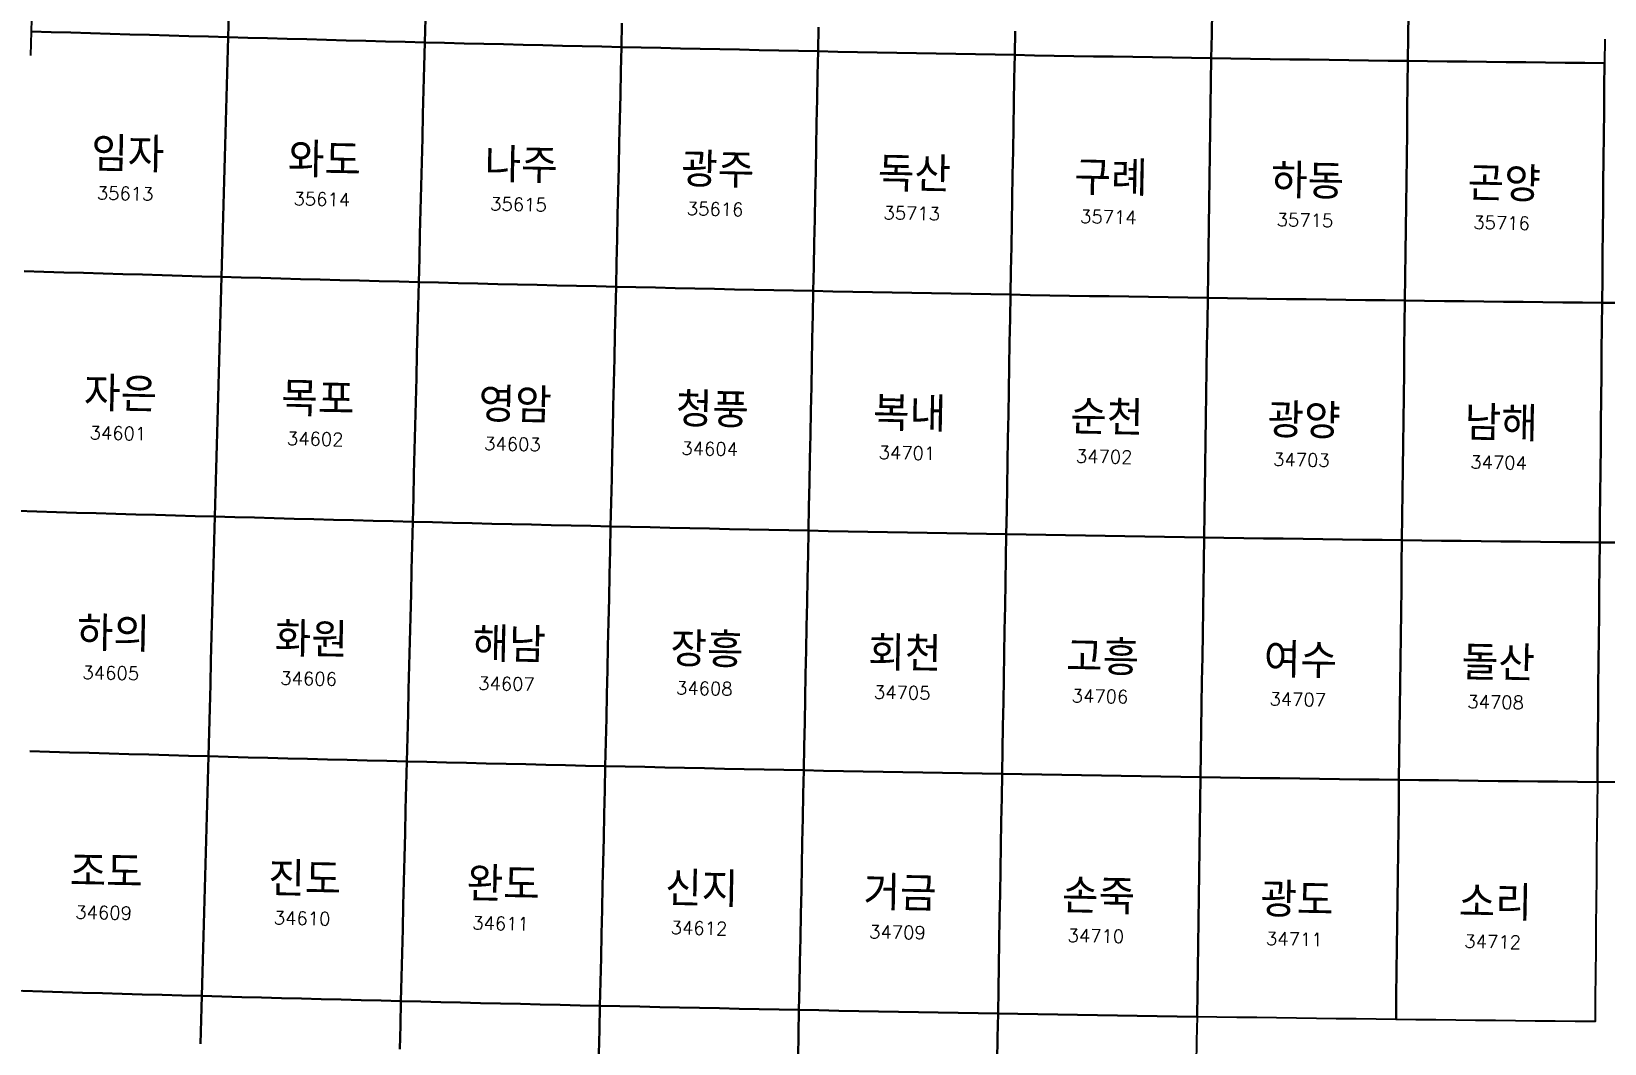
# Model space of a CAD drawing. Header units: millimetres. Extents: x -169652 to 267836, y 63819 to 683520.
# Drawn here: x -73071 to 108989, y 181815 to 298959 of the extents above; entities that cross this region are included whole.
import ezdxf
from ezdxf.enums import TextEntityAlignment as Align

# ---------------------------------------------------------------- set-up
doc = ezdxf.new("R2010")
doc.units = ezdxf.units.MM
for name, color, linetype in [('G50', 7, 'CONTINUOUS'), ('N50000', 7, 'CONTINUOUS'), ('T50000', 250, 'CONTINUOUS')]:
    doc.layers.add(name, color=color, linetype=linetype)
doc.styles.add('GHS', font='romans.shx', dxfattribs={"bigfont": 'GHS.SHX'})

msp = doc.modelspace()

# ---------------------------------------------------------------- linework, layer by layer
at = {"layer": 'G50', "linetype": 'Continuous'}
for points in [[(-50231.93, 301073.78), (-50308.88, 298299.07), (-52585.01, 298362.45), (-54861.16, 298426.41), (-57137.32, 298490.96), (-59413.5, 298556.06), (-61689.7, 298621.75), (-63965.91, 298688.01), (-66242.14, 298754.85), (-68518.39, 298822.27), (-70794.65, 298890.25), (-73070.93, 298958.82), (-72986.97, 301733.73)], [(-27478.49, 300471.33), (-27548.43, 297696.81), (-29824.4, 297754.45), (-32100.4, 297812.67), (-34376.4, 297871.45), (-36652.43, 297930.82), (-38928.46, 297990.76), (-41204.52, 298051.27), (-43480.58, 298112.35), (-45756.67, 298174.02), (-48032.77, 298236.25), (-50308.88, 298299.07), (-50231.93, 301073.78)], [(-4726.5, 299926.37), (-4789.43, 297152.02), (-7065.27, 297203.91), (-9341.12, 297256.38), (-11616.98, 297309.43), (-13892.86, 297363.04), (-16168.75, 297417.24), (-18444.66, 297472), (-20720.58, 297527.34), (-22996.51, 297583.26), (-25272.46, 297639.75), (-27548.43, 297696.81), (-27478.49, 300471.33)], [(63564.17, 301410.04), (63522.21, 298636.07), (63480.28, 295862.11), (61204.77, 295896.79), (58929.25, 295932.04), (56653.72, 295967.87), (54378.19, 296004.27), (52102.64, 296041.24), (49827.09, 296078.78), (47551.53, 296116.91), (45275.96, 296155.59), (43000.37, 296194.86), (40724.78, 296234.7), (40773.71, 299008.77)], [(86304.8, 301094.62), (86269.84, 298320.75), (86234.9, 295546.9), (83959.47, 295575.83), (81684.04, 295605.35), (79408.59, 295635.44), (77133.15, 295666.1), (74857.69, 295697.34), (72582.23, 295729.15), (70306.74, 295761.53), (68031.27, 295794.49), (65755.77, 295828.01), (63480.28, 295862.11), (63522.21, 298636.07), (63564.17, 301410.04)], [(109016.74, 298062.78), (108988.79, 295289.01), (106713.43, 295312.21), (104438.07, 295336), (102162.7, 295360.35), (99887.32, 295385.28), (97611.93, 295410.78), (95336.54, 295436.86), (93061.13, 295463.51), (90785.74, 295490.73), (88510.32, 295518.52), (86234.9, 295546.9), (86269.84, 298320.75), (86304.8, 301094.62)], [(-73154.84, 296183.91), (-73070.93, 298958.82), (-70794.65, 298890.25), (-68518.39, 298822.27), (-66242.14, 298754.85), (-63965.91, 298688.01), (-61689.7, 298621.75), (-59413.5, 298556.06), (-57137.32, 298490.96), (-54861.16, 298426.41), (-52585.01, 298362.45), (-50308.88, 298299.07), (-50385.77, 295524.37), (-50462.63, 292749.68), (-50539.43, 289975), (-50616.18, 287200.32), (-50692.89, 284425.66), (-50769.54, 281651), (-50846.16, 278876.36), (-50922.72, 276101.71), (-50999.24, 273327.09), (-51075.7, 270552.47), (-53358.83, 270615.66), (-55641.96, 270679.42), (-57925.12, 270743.76), (-60208.29, 270808.67), (-62491.47, 270874.14), (-64774.67, 270940.2), (-67057.89, 271006.83), (-69341.13, 271074.03), (-71624.39, 271141.81), (-73907.66, 271210.15)], [(18024.19, 299438.86), (17968.26, 296664.66), (15692.54, 296710.82), (13416.82, 296757.53), (11141.08, 296804.84), (8865.33, 296852.71), (6589.57, 296901.16), (4313.8, 296950.18), (2038, 296999.79), (-237.79, 297049.95), (-2513.61, 297100.7), (-4789.43, 297152.02), (-4726.5, 299926.37)], [(40773.71, 299008.77), (40724.78, 296234.7), (38449.17, 296275.11), (36173.56, 296316.1), (33897.94, 296357.66), (31622.3, 296399.79), (29346.65, 296442.5), (27071, 296485.79), (24795.32, 296529.65), (22519.65, 296574.07), (20243.96, 296619.08), (17968.26, 296664.66), (18024.19, 299438.86)], [(110992.55, 267529.3), (108710.23, 267551.84), (108738.01, 270325.52), (108765.8, 273099.19), (108793.62, 275872.87), (108821.45, 278646.58), (108849.3, 281420.3), (108877.16, 284194.02), (108905.04, 286967.73), (108932.94, 289741.48), (108960.86, 292515.23), (108988.8, 295289.02)], [(-73907.66, 271210.15), (-71624.39, 271141.81), (-69341.13, 271074.03), (-67057.89, 271006.83), (-64774.67, 270940.2), (-62491.47, 270874.14), (-60208.29, 270808.67), (-57925.12, 270743.76), (-55641.96, 270679.42), (-53358.83, 270615.66), (-51075.7, 270552.47), (-51152.13, 267777.86), (-51228.5, 265003.26), (-51304.82, 262228.66), (-51381.1, 259454.07), (-51457.33, 256679.5), (-51533.51, 253904.93), (-51609.64, 251130.38), (-51685.72, 248355.83), (-51761.75, 245581.29), (-51837.74, 242806.76), (-54127.81, 242869.74), (-56417.89, 242933.3), (-58707.98, 242997.42), (-60998.11, 243062.13), (-63288.23, 243127.39), (-65578.38, 243193.24), (-67868.55, 243259.65), (-70158.74, 243326.64), (-72448.94, 243394.19), (-74739.16, 243462.32)], [(110722.65, 239793.31), (108433.41, 239815.8), (108461.01, 242589.36), (108488.63, 245362.94), (108516.27, 248136.5), (108543.93, 250910.09), (108571.6, 253683.69), (108599.29, 256457.3), (108627, 259230.92), (108654.73, 262004.55), (108682.47, 264778.2), (108710.23, 267551.84), (110992.55, 267529.3)], [(-74739.16, 243462.32), (-72448.94, 243394.19), (-70158.74, 243326.64), (-67868.55, 243259.65), (-65578.38, 243193.24), (-63288.23, 243127.39), (-60998.11, 243062.13), (-58707.98, 242997.42), (-56417.89, 242933.3), (-54127.81, 242869.74), (-51837.74, 242806.76), (-51913.68, 240032.23), (-51989.58, 237257.71), (-52065.42, 234483.21), (-52141.22, 231708.71), (-52216.96, 228934.23), (-52292.67, 226159.74), (-52368.32, 223385.27), (-52443.92, 220610.81), (-52519.48, 217836.36), (-52594.99, 215061.92), (-54891.95, 215124.7), (-57188.93, 215188.04), (-59485.93, 215251.95), (-61782.94, 215316.45), (-64079.97, 215381.49), (-66377.03, 215447.12), (-68674.1, 215513.32), (-70971.19, 215580.08), (-73268.29, 215647.42)], [(110454.46, 212058.45), (108158.33, 212080.86), (108185.76, 214854.31), (108213.21, 217627.76), (108240.67, 220401.23), (108268.15, 223174.71), (108295.65, 225948.2), (108323.17, 228721.7), (108350.7, 231495.2), (108378.25, 234268.73), (108405.82, 237042.27), (108433.41, 239815.8), (110722.65, 239793.31)], [(-73268.29, 215647.42), (-70971.19, 215580.08), (-68674.1, 215513.32), (-66377.03, 215447.12), (-64079.97, 215381.49), (-61782.94, 215316.45), (-59485.93, 215251.95), (-57188.93, 215188.04), (-54891.95, 215124.7), (-52594.99, 215061.92), (-52670.44, 212287.48), (-52745.86, 209513.05), (-52821.22, 206738.63), (-52896.53, 203964.23), (-52971.8, 201189.83), (-53047.01, 198415.44), (-53122.18, 195641.05), (-53197.31, 192866.68), (-53272.38, 190092.31), (-53347.41, 187317.95), (-55651.22, 187380.51), (-57955.06, 187443.65), (-60258.92, 187507.35), (-62562.79, 187571.62), (-64866.69, 187636.45), (-67170.6, 187701.86), (-69474.53, 187767.82), (-71778.48, 187834.36), (-74082.44, 187901.46)], [(-76631.72, 179645.45), (-76550, 182420), (-76468.25, 185194.57), (-76386.43, 187969.15), (-74082.44, 187901.46), (-71778.48, 187834.36), (-69474.53, 187767.82), (-67170.6, 187701.86), (-64866.69, 187636.45), (-62562.79, 187571.62), (-60258.92, 187507.35), (-57955.06, 187443.65), (-55651.22, 187380.51), (-53347.41, 187317.95), (-53422.38, 184543.61), (-53497.31, 181769.26)], [(-53497.31, 181769.26), (-53422.38, 184543.61), (-53347.41, 187317.95), (-51043.6, 187255.96), (-48739.82, 187194.53), (-46436.05, 187133.67), (-44132.31, 187073.37), (-41828.57, 187013.64), (-39524.85, 186954.49), (-37221.15, 186895.89), (-34917.47, 186837.87), (-32613.8, 186780.41), (-30310.16, 186723.52), (-30378.3, 183949.37), (-30446.4, 181175.25)], [(-30446.4, 181175.25), (-30378.3, 183949.37), (-30310.16, 186723.52), (-28006.52, 186667.2), (-25702.91, 186611.44), (-23399.3, 186556.25), (-21095.72, 186501.63), (-18792.14, 186447.57), (-16488.6, 186394.08), (-14185.05, 186341.17), (-11881.53, 186288.81), (-9578.02, 186237.03), (-7274.52, 186185.81), (-7335.84, 183411.84), (-7397.12, 180637.9)], [(-7397.12, 180637.9), (-7335.84, 183411.84), (-7274.52, 186185.81), (-4971.04, 186135.16), (-2667.58, 186085.07), (-364.13, 186035.55), (1939.31, 185986.59), (4242.74, 185938.21), (6546.14, 185890.39), (8849.54, 185843.14), (11152.93, 185796.46), (13456.29, 185750.33), (15759.65, 185704.77), (15705.15, 182930.99), (15650.69, 180157.2)], [(15650.69, 180157.2), (15705.15, 182930.99), (15759.65, 185704.77), (18062.99, 185659.8), (20366.32, 185615.38), (22669.65, 185571.52), (24972.95, 185528.24), (27276.24, 185485.51), (29579.53, 185443.36), (31882.79, 185401.78), (34186.05, 185360.75), (36489.29, 185320.3), (38792.53, 185280.41), (38744.85, 182506.76), (38697.2, 179733.13)], [(38697.2, 179733.13), (38744.85, 182506.76), (38792.53, 185280.41), (41095.75, 185241.09), (43398.97, 185202.33), (45702.16, 185164.15), (48005.36, 185126.52), (50308.53, 185089.46), (52611.71, 185052.98), (54914.86, 185017.05), (57218.01, 184981.7), (59521.14, 184946.9), (61824.28, 184912.68), (61783.41, 182139.16), (61742.57, 179365.65)]]:
    msp.add_lwpolyline(points, dxfattribs=at)
for points in [[(-50308.88, 298299.07), (-48032.77, 298236.25), (-45756.67, 298174.02), (-43480.58, 298112.35), (-41204.52, 298051.27), (-38928.46, 297990.76), (-36652.43, 297930.82), (-34376.4, 297871.45), (-32100.4, 297812.67), (-29824.4, 297754.45), (-27548.43, 297696.81), (-27618.31, 294922.3), (-27688.17, 292147.8), (-27757.97, 289373.3), (-27827.74, 286598.82), (-27897.46, 283824.34), (-27967.13, 281049.87), (-28036.77, 278275.42), (-28106.35, 275500.97), (-28175.9, 272726.53), (-28245.4, 269952.1), (-30528.36, 270009.56), (-32811.34, 270067.59), (-35094.33, 270126.2), (-37377.34, 270185.37), (-39660.36, 270245.13), (-41943.4, 270305.44), (-44226.45, 270366.34), (-46509.52, 270427.81), (-48792.6, 270489.86), (-51075.7, 270552.47), (-50999.24, 273327.09), (-50922.72, 276101.71), (-50846.16, 278876.36), (-50769.54, 281651), (-50692.89, 284425.66), (-50616.18, 287200.32), (-50539.43, 289975), (-50462.63, 292749.68), (-50385.77, 295524.37)], [(-27548.43, 297696.81), (-25272.46, 297639.75), (-22996.51, 297583.26), (-20720.58, 297527.34), (-18444.66, 297472), (-16168.75, 297417.24), (-13892.86, 297363.04), (-11616.98, 297309.43), (-9341.12, 297256.38), (-7065.27, 297203.91), (-4789.43, 297152.02), (-4852.32, 294377.68), (-4915.18, 291603.34), (-4977.99, 288829.02), (-5040.76, 286054.71), (-5103.5, 283280.4), (-5166.2, 280506.11), (-5228.85, 277731.81), (-5291.48, 274957.54), (-5354.05, 272183.27), (-5416.59, 269409.02), (-7699.41, 269460.75), (-9982.24, 269513.06), (-12265.09, 269565.93), (-14547.95, 269619.38), (-16830.82, 269673.4), (-19113.71, 269727.99), (-21396.6, 269783.17), (-23679.52, 269838.9), (-25962.45, 269895.22), (-28245.4, 269952.1), (-28175.9, 272726.53), (-28106.35, 275500.97), (-28036.77, 278275.42), (-27967.13, 281049.87), (-27897.46, 283824.34), (-27827.74, 286598.82), (-27757.97, 289373.3), (-27688.17, 292147.8), (-27618.31, 294922.3)], [(17968.26, 296664.66), (20243.96, 296619.08), (22519.65, 296574.07), (24795.32, 296529.65), (27071, 296485.79), (29346.65, 296442.5), (31622.3, 296399.79), (33897.94, 296357.66), (36173.56, 296316.1), (38449.17, 296275.11), (40724.78, 296234.7), (40675.88, 293460.64), (40627.01, 290686.59), (40578.16, 287912.56), (40529.35, 285138.53), (40480.58, 282364.51), (40431.83, 279590.5), (40383.1, 276816.5), (40334.42, 274042.52), (40285.76, 271268.54), (40237.14, 268494.57), (37954.56, 268534.86), (35671.97, 268575.72), (33389.37, 268617.15), (31106.76, 268659.15), (28824.14, 268701.73), (26541.51, 268744.87), (24258.87, 268788.59), (21976.22, 268832.88), (19693.54, 268877.75), (17410.87, 268923.18), (17466.45, 271697.28), (17522.07, 274471.39), (17577.72, 277245.52), (17633.41, 280019.65), (17689.13, 282793.8), (17744.88, 285567.94), (17800.68, 288342.11), (17856.5, 291116.28), (17912.36, 293890.47)], [(40724.78, 296234.7), (43000.37, 296194.86), (45275.96, 296155.59), (47551.53, 296116.91), (49827.09, 296078.78), (52102.64, 296041.24), (54378.19, 296004.27), (56653.72, 295967.87), (58929.25, 295932.04), (61204.77, 295896.79), (63480.28, 295862.11), (63438.36, 293088.18), (63396.48, 290314.24), (63354.62, 287540.32), (63312.79, 284766.41), (63270.99, 281992.5), (63229.2, 279218.61), (63187.46, 276444.74), (63145.72, 273670.87), (63104.03, 270897.01), (63062.34, 268123.16), (60779.87, 268157.73), (58497.38, 268192.87), (56214.88, 268228.58), (53932.38, 268264.86), (51649.87, 268301.72), (49367.34, 268339.15), (47084.8, 268377.15), (44802.25, 268415.72), (42519.7, 268454.86), (40237.14, 268494.57), (40285.76, 271268.54), (40334.42, 274042.52), (40383.1, 276816.5), (40431.83, 279590.5), (40480.58, 282364.51), (40529.35, 285138.53), (40578.16, 287912.56), (40627.01, 290686.59), (40675.88, 293460.64)], [(63480.28, 295862.11), (65755.77, 295828.01), (68031.27, 295794.49), (70306.74, 295761.53), (72582.23, 295729.15), (74857.69, 295697.34), (77133.15, 295666.1), (79408.59, 295635.44), (81684.04, 295605.35), (83959.47, 295575.83), (86234.9, 295546.9), (86199.98, 292773.05), (86165.08, 289999.21), (86130.2, 287225.39), (86095.34, 284451.58), (86060.51, 281677.77), (86025.69, 278903.98), (85990.91, 276130.2), (85956.13, 273356.43), (85921.39, 270582.67), (85886.66, 267808.93), (83604.27, 267837.78), (81321.87, 267867.2), (79039.46, 267897.2), (76757.04, 267927.76), (74474.61, 267958.9), (72192.18, 267990.61), (69909.73, 268022.89), (67627.28, 268055.74), (65344.82, 268089.17), (63062.34, 268123.16), (63104.03, 270897.01), (63145.72, 273670.87), (63187.46, 276444.74), (63229.2, 279218.61), (63270.99, 281992.5), (63312.79, 284766.41), (63354.62, 287540.32), (63396.48, 290314.24), (63438.36, 293088.18)], [(86234.9, 295546.9), (88510.32, 295518.52), (90785.74, 295490.73), (93061.13, 295463.51), (95336.54, 295436.86), (97611.93, 295410.78), (99887.32, 295385.28), (102162.7, 295360.35), (104438.07, 295336), (106713.43, 295312.21), (108988.79, 295289.01), (108960.86, 292515.24), (108932.95, 289741.49), (108905.05, 286967.74), (108877.16, 284194.01), (108849.29, 281420.29), (108821.45, 278646.58), (108793.62, 275872.88), (108765.81, 273099.19), (108738.01, 270325.52), (108710.23, 267551.85), (106427.91, 267574.99), (104145.57, 267598.69), (101863.23, 267622.97), (99580.89, 267647.82), (97298.53, 267673.24), (95016.18, 267699.24), (92733.81, 267725.8), (90451.43, 267752.94), (88169.06, 267780.65), (85886.66, 267808.93), (85921.39, 270582.67), (85956.13, 273356.43), (85990.91, 276130.2), (86025.69, 278903.98), (86060.51, 281677.77), (86095.34, 284451.58), (86130.2, 287225.39), (86165.08, 289999.21), (86199.98, 292773.05)], [(-51075.7, 270552.47), (-48792.6, 270489.86), (-46509.52, 270427.81), (-44226.45, 270366.34), (-41943.4, 270305.44), (-39660.36, 270245.13), (-37377.34, 270185.37), (-35094.33, 270126.2), (-32811.34, 270067.59), (-30528.36, 270009.56), (-28245.4, 269952.1), (-28314.86, 267177.68), (-28384.27, 264403.27), (-28453.64, 261628.87), (-28522.97, 258854.48), (-28592.25, 256080.1), (-28661.5, 253305.72), (-28730.69, 250531.36), (-28799.85, 247757), (-28868.96, 244982.65), (-28938.02, 242208.32), (-31227.93, 242265.59), (-33517.84, 242323.44), (-35807.77, 242381.85), (-38097.71, 242440.84), (-40387.68, 242500.4), (-42677.66, 242560.53), (-44967.66, 242621.23), (-47257.67, 242682.49), (-49547.7, 242744.34), (-51837.74, 242806.76), (-51761.75, 245581.29), (-51685.72, 248355.83), (-51609.64, 251130.38), (-51533.51, 253904.93), (-51457.33, 256679.5), (-51381.1, 259454.07), (-51304.82, 262228.66), (-51228.5, 265003.26), (-51152.13, 267777.86)], [(-28245.4, 269952.1), (-25962.45, 269895.22), (-23679.52, 269838.9), (-21396.6, 269783.17), (-19113.71, 269727.99), (-16830.82, 269673.4), (-14547.95, 269619.38), (-12265.09, 269565.93), (-9982.24, 269513.06), (-7699.41, 269460.75), (-5416.59, 269409.02), (-5479.1, 266634.77), (-5541.55, 263860.54), (-5603.97, 261086.3), (-5666.36, 258312.09), (-5728.7, 255537.88), (-5791.01, 252763.68), (-5853.27, 249989.5), (-5915.5, 247215.31), (-5977.68, 244441.14), (-6039.83, 241666.99), (-8329.59, 241718.54), (-10619.36, 241770.68), (-12909.13, 241823.39), (-15198.93, 241876.66), (-17488.74, 241930.51), (-19778.57, 241984.93), (-22068.41, 242039.92), (-24358.27, 242095.48), (-26648.14, 242151.62), (-28938.02, 242208.32), (-28868.96, 244982.65), (-28799.85, 247757), (-28730.69, 250531.36), (-28661.5, 253305.72), (-28592.25, 256080.1), (-28522.97, 258854.48), (-28453.64, 261628.87), (-28384.27, 264403.27), (-28314.86, 267177.68)], [(-5416.59, 269409.02), (-3133.79, 269357.85), (-851, 269307.27), (1431.78, 269257.26), (3714.55, 269207.81), (5997.3, 269158.94), (8280.04, 269110.65), (10562.77, 269062.92), (12845.48, 269015.77), (15128.19, 268969.19), (17410.87, 268923.18), (17355.32, 266149.09), (17299.81, 263375.01), (17244.33, 260600.94), (17188.89, 257826.88), (17133.48, 255052.82), (17078.11, 252278.78), (17022.77, 249504.75), (16967.47, 246730.72), (16912.2, 243956.72), (16856.97, 241182.71), (14567.35, 241228.58), (12277.71, 241275.01), (9988.06, 241322), (7698.4, 241369.58), (5408.73, 241417.72), (3119.04, 241466.43), (829.35, 241515.71), (-1460.37, 241565.57), (-3750.09, 241615.99), (-6039.83, 241666.99), (-5977.68, 244441.14), (-5915.5, 247215.31), (-5853.27, 249989.5), (-5791.01, 252763.68), (-5728.7, 255537.88), (-5666.36, 258312.09), (-5603.97, 261086.3), (-5541.55, 263860.54), (-5479.1, 266634.77)], [(17410.87, 268923.18), (19693.54, 268877.75), (21976.22, 268832.88), (24258.87, 268788.59), (26541.51, 268744.87), (28824.14, 268701.73), (31106.76, 268659.15), (33389.37, 268617.15), (35671.97, 268575.72), (37954.56, 268534.86), (40237.14, 268494.57), (40188.54, 265720.62), (40139.97, 262946.68), (40091.43, 260172.74), (40042.93, 257398.82), (39994.46, 254624.9), (39946.01, 251851), (39897.6, 249077.11), (39849.22, 246303.22), (39800.86, 243529.35), (39752.54, 240755.49), (37463.03, 240795.65), (35173.51, 240836.37), (32883.98, 240877.67), (30594.45, 240919.54), (28304.9, 240961.98), (26015.34, 241004.99), (23725.76, 241048.56), (21436.18, 241092.71), (19146.57, 241137.43), (16856.97, 241182.71), (16912.2, 243956.72), (16967.47, 246730.72), (17022.77, 249504.75), (17078.11, 252278.78), (17133.48, 255052.82), (17188.89, 257826.88), (17244.33, 260600.94), (17299.81, 263375.01), (17355.32, 266149.09)], [(40237.14, 268494.57), (42519.7, 268454.86), (44802.25, 268415.72), (47084.8, 268377.15), (49367.34, 268339.15), (51649.87, 268301.72), (53932.38, 268264.86), (56214.88, 268228.58), (58497.38, 268192.87), (60779.87, 268157.73), (63062.34, 268123.16), (63020.7, 265349.32), (62979.07, 262575.5), (62937.48, 259801.69), (62895.91, 257027.88), (62854.36, 254254.09), (62812.85, 251480.3), (62771.35, 248706.53), (62729.89, 245932.76), (62688.45, 243159.01), (62647.04, 240385.28), (60357.63, 240419.73), (58068.22, 240454.75), (55778.79, 240490.35), (53489.35, 240526.51), (51199.91, 240563.25), (48910.46, 240600.56), (46620.99, 240638.44), (44331.52, 240676.88), (42042.04, 240715.9), (39752.54, 240755.49), (39800.86, 243529.35), (39849.22, 246303.22), (39897.6, 249077.11), (39946.01, 251851), (39994.46, 254624.9), (40042.93, 257398.82), (40091.43, 260172.74), (40139.97, 262946.68), (40188.54, 265720.62)], [(63062.34, 268123.16), (65344.82, 268089.17), (67627.28, 268055.74), (69909.73, 268022.89), (72192.18, 267990.61), (74474.61, 267958.9), (76757.04, 267927.76), (79039.46, 267897.2), (81321.87, 267867.2), (83604.27, 267837.78), (85886.66, 267808.93), (85851.96, 265035.19), (85817.28, 262261.47), (85782.62, 259487.75), (85747.98, 256714.04), (85713.37, 253940.36), (85678.77, 251166.67), (85644.19, 248393), (85609.65, 245619.34), (85575.11, 242845.69), (85540.6, 240072.05), (83251.28, 240100.81), (80961.96, 240130.13), (78672.63, 240160.04), (76383.28, 240190.5), (74093.92, 240221.54), (71804.56, 240253.15), (69515.2, 240285.32), (67225.82, 240318.07), (64936.44, 240351.39), (62647.04, 240385.28), (62688.45, 243159.01), (62729.89, 245932.76), (62771.35, 248706.53), (62812.85, 251480.3), (62854.36, 254254.09), (62895.91, 257027.88), (62937.48, 259801.69), (62979.07, 262575.5), (63020.7, 265349.32)], [(85886.66, 267808.93), (88169.06, 267780.65), (90451.43, 267752.94), (92733.81, 267725.8), (95016.18, 267699.24), (97298.53, 267673.24), (99580.89, 267647.82), (101863.23, 267622.97), (104145.57, 267598.69), (106427.91, 267574.99), (108710.23, 267551.85), (108682.47, 264778.2), (108654.72, 262004.55), (108627, 259230.92), (108599.3, 256457.3), (108571.6, 253683.69), (108543.93, 250910.09), (108516.27, 248136.5), (108488.64, 245362.93), (108461.02, 242589.36), (108433.41, 239815.8), (106144.16, 239838.86), (103854.9, 239862.5), (101565.64, 239886.7), (99276.37, 239911.47), (96987.09, 239936.81), (94697.82, 239962.72), (92408.52, 239989.19), (90119.22, 240016.25), (87829.92, 240043.86), (85540.6, 240072.05), (85575.11, 242845.69), (85609.65, 245619.34), (85644.19, 248393), (85678.77, 251166.67), (85713.37, 253940.36), (85747.98, 256714.04), (85782.62, 259487.75), (85817.28, 262261.47), (85851.96, 265035.19)], [(-51837.74, 242806.76), (-49547.7, 242744.34), (-47257.67, 242682.49), (-44967.66, 242621.23), (-42677.66, 242560.53), (-40387.68, 242500.4), (-38097.71, 242440.84), (-35807.77, 242381.85), (-33517.84, 242323.44), (-31227.93, 242265.59), (-28938.02, 242208.32), (-29007.04, 239434), (-29076.02, 236659.68), (-29144.96, 233885.37), (-29213.85, 231111.07), (-29282.7, 228336.77), (-29351.5, 225562.5), (-29420.26, 222788.22), (-29488.98, 220013.96), (-29557.65, 217239.7), (-29626.28, 214465.46), (-31923.07, 214522.54), (-34219.89, 214580.19), (-36516.72, 214638.42), (-38813.56, 214697.21), (-41110.42, 214756.57), (-43407.3, 214816.5), (-45704.2, 214877), (-48001.11, 214938.07), (-50298.04, 214999.71), (-52594.99, 215061.92), (-52519.48, 217836.36), (-52443.92, 220610.81), (-52368.32, 223385.27), (-52292.67, 226159.74), (-52216.96, 228934.23), (-52141.22, 231708.71), (-52065.42, 234483.21), (-51989.58, 237257.71), (-51913.68, 240032.23)], [(-28938.02, 242208.32), (-26648.14, 242151.62), (-24358.27, 242095.48), (-22068.41, 242039.92), (-19778.57, 241984.93), (-17488.74, 241930.51), (-15198.93, 241876.66), (-12909.13, 241823.39), (-10619.36, 241770.68), (-8329.59, 241718.54), (-6039.83, 241666.99), (-6101.95, 238892.83), (-6164.01, 236118.69), (-6226.05, 233344.56), (-6288.03, 230570.44), (-6349.99, 227796.33), (-6411.9, 225022.23), (-6473.77, 222248.13), (-6535.6, 219474.05), (-6597.4, 216699.97), (-6659.15, 213925.91), (-8955.8, 213977.31), (-11252.46, 214029.27), (-13549.13, 214081.81), (-15845.83, 214134.91), (-18142.52, 214188.58), (-20439.25, 214242.81), (-22735.98, 214297.62), (-25032.74, 214353), (-27329.5, 214408.94), (-29626.28, 214465.46), (-29557.65, 217239.7), (-29488.98, 220013.96), (-29420.26, 222788.22), (-29351.5, 225562.5), (-29282.7, 228336.77), (-29213.85, 231111.07), (-29144.96, 233885.37), (-29076.02, 236659.68), (-29007.04, 239434)], [(-6039.83, 241666.99), (-3750.09, 241615.99), (-1460.37, 241565.57), (829.35, 241515.71), (3119.04, 241466.43), (5408.73, 241417.72), (7698.4, 241369.58), (9988.06, 241322), (12277.71, 241275.01), (14567.35, 241228.58), (16856.97, 241182.71), (16801.77, 238408.73), (16746.61, 235634.74), (16691.48, 232860.77), (16636.38, 230086.81), (16581.33, 227312.85), (16526.3, 224538.92), (16471.31, 221764.98), (16416.36, 218991.06), (16361.44, 216217.15), (16306.56, 213443.25), (14010.05, 213488.95), (11713.52, 213535.23), (9416.98, 213582.07), (7120.43, 213629.49), (4823.87, 213677.47), (2527.3, 213726.02), (230.7, 213775.14), (-2065.9, 213824.83), (-4362.52, 213875.09), (-6659.15, 213925.91), (-6597.4, 216699.97), (-6535.6, 219474.05), (-6473.77, 222248.13), (-6411.9, 225022.23), (-6349.99, 227796.33), (-6288.03, 230570.44), (-6226.05, 233344.56), (-6164.01, 236118.69), (-6101.95, 238892.83)], [(16856.97, 241182.71), (19146.57, 241137.43), (21436.18, 241092.71), (23725.76, 241048.56), (26015.34, 241004.99), (28304.9, 240961.98), (30594.45, 240919.54), (32883.98, 240877.67), (35173.51, 240836.37), (37463.03, 240795.65), (39752.54, 240755.49), (39704.25, 237981.63), (39655.99, 235207.79), (39607.76, 232433.96), (39559.56, 229660.14), (39511.39, 226886.33), (39463.25, 224112.54), (39415.14, 221338.74), (39367.06, 218564.97), (39319.02, 215791.19), (39271, 213017.43), (36974.61, 213057.46), (34678.21, 213098.05), (32381.8, 213139.21), (30085.36, 213180.94), (27788.93, 213223.23), (25492.48, 213266.1), (23196.02, 213309.53), (20899.54, 213353.53), (18603.06, 213398.11), (16306.56, 213443.25), (16361.44, 216217.15), (16416.36, 218991.06), (16471.31, 221764.98), (16526.3, 224538.92), (16581.33, 227312.85), (16636.38, 230086.81), (16691.48, 232860.77), (16746.61, 235634.74), (16801.77, 238408.73)], [(39752.54, 240755.49), (42042.04, 240715.9), (44331.52, 240676.88), (46620.99, 240638.44), (48910.46, 240600.56), (51199.91, 240563.25), (53489.35, 240526.51), (55778.79, 240490.35), (58068.22, 240454.75), (60357.63, 240419.73), (62647.04, 240385.28), (62605.65, 237611.55), (62564.28, 234837.83), (62522.95, 232064.12), (62481.64, 229290.42), (62440.36, 226516.72), (62399.11, 223743.05), (62357.88, 220969.38), (62316.67, 218195.73), (62275.49, 215422.08), (62234.34, 212648.45), (59938.05, 212682.78), (57641.76, 212717.7), (55345.44, 212753.17), (53049.13, 212789.22), (50752.8, 212825.84), (48456.47, 212863.02), (46160.11, 212900.77), (43863.75, 212939.09), (41567.38, 212977.98), (39271, 213017.43), (39319.02, 215791.19), (39367.06, 218564.97), (39415.14, 221338.74), (39463.25, 224112.54), (39511.39, 226886.33), (39559.56, 229660.14), (39607.76, 232433.96), (39655.99, 235207.79), (39704.25, 237981.63)], [(62647.04, 240385.28), (64936.44, 240351.39), (67225.82, 240318.07), (69515.2, 240285.32), (71804.56, 240253.15), (74093.92, 240221.54), (76383.28, 240190.5), (78672.63, 240160.04), (80961.96, 240130.13), (83251.28, 240100.81), (85540.6, 240072.05), (85506.12, 237298.43), (85471.66, 234524.81), (85437.21, 231751.21), (85402.8, 228977.6), (85368.39, 226204.02), (85334.02, 223430.44), (85299.67, 220656.88), (85265.33, 217883.33), (85231.02, 215109.79), (85196.73, 212336.27), (82900.53, 212364.93), (80604.33, 212394.15), (78308.11, 212423.96), (76011.88, 212454.32), (73715.64, 212485.26), (71419.4, 212516.76), (69123.15, 212548.83), (66826.89, 212581.46), (64530.62, 212614.67), (62234.34, 212648.45), (62275.49, 215422.08), (62316.67, 218195.73), (62357.88, 220969.38), (62399.11, 223743.05), (62440.36, 226516.72), (62481.64, 229290.42), (62522.95, 232064.12), (62564.28, 234837.83), (62605.65, 237611.55)], [(85540.6, 240072.05), (87829.92, 240043.86), (90119.22, 240016.25), (92408.52, 239989.19), (94697.82, 239962.72), (96987.09, 239936.81), (99276.37, 239911.47), (101565.64, 239886.7), (103854.9, 239862.5), (106144.16, 239838.86), (108433.41, 239815.8), (108405.83, 237042.26), (108378.26, 234268.73), (108350.71, 231495.21), (108323.17, 228721.7), (108295.65, 225948.2), (108268.16, 223174.71), (108240.67, 220401.23), (108213.21, 217627.76), (108185.76, 214854.31), (108158.34, 212080.86), (105862.2, 212103.85), (103566.07, 212127.4), (101269.93, 212151.53), (98973.78, 212176.21), (96677.62, 212201.46), (94381.46, 212227.29), (92085.29, 212253.68), (89789.11, 212280.64), (87492.92, 212308.17), (85196.73, 212336.27), (85231.02, 215109.79), (85265.33, 217883.33), (85299.67, 220656.88), (85334.02, 223430.44), (85368.39, 226204.02), (85402.8, 228977.6), (85437.21, 231751.21), (85471.66, 234524.81), (85506.12, 237298.43)], [(-52594.99, 215061.92), (-50298.04, 214999.71), (-48001.11, 214938.07), (-45704.2, 214877), (-43407.3, 214816.5), (-41110.42, 214756.57), (-38813.56, 214697.21), (-36516.72, 214638.42), (-34219.89, 214580.19), (-31923.07, 214522.54), (-29626.28, 214465.46), (-29694.87, 211691.22), (-29763.4, 208916.99), (-29831.9, 206142.78), (-29900.35, 203368.57), (-29968.76, 200594.38), (-30037.13, 197820.19), (-30105.46, 195046), (-30173.73, 192271.83), (-30241.96, 189497.68), (-30310.16, 186723.52), (-32613.8, 186780.41), (-34917.47, 186837.87), (-37221.15, 186895.89), (-39524.85, 186954.49), (-41828.57, 187013.64), (-44132.31, 187073.37), (-46436.05, 187133.67), (-48739.82, 187194.53), (-51043.6, 187255.96), (-53347.41, 187317.95), (-53272.38, 190092.31), (-53197.31, 192866.68), (-53122.18, 195641.05), (-53047.01, 198415.44), (-52971.8, 201189.83), (-52896.53, 203964.23), (-52821.22, 206738.63), (-52745.86, 209513.05), (-52670.44, 212287.48)], [(-29626.28, 214465.46), (-27329.5, 214408.94), (-25032.74, 214353), (-22735.98, 214297.62), (-20439.25, 214242.81), (-18142.52, 214188.58), (-15845.83, 214134.91), (-13549.13, 214081.81), (-11252.46, 214029.27), (-8955.8, 213977.31), (-6659.15, 213925.91), (-6720.86, 211151.86), (-6782.54, 208377.81), (-6844.17, 205603.78), (-6905.77, 202829.76), (-6967.33, 200055.74), (-7028.85, 197281.73), (-7090.32, 194507.74), (-7151.76, 191733.75), (-7213.16, 188959.78), (-7274.52, 186185.81), (-9578.02, 186237.03), (-11881.53, 186288.81), (-14185.05, 186341.17), (-16488.6, 186394.08), (-18792.14, 186447.57), (-21095.72, 186501.63), (-23399.3, 186556.25), (-25702.91, 186611.44), (-28006.52, 186667.2), (-30310.16, 186723.52), (-30241.96, 189497.68), (-30173.73, 192271.83), (-30105.46, 195046), (-30037.13, 197820.19), (-29968.76, 200594.38), (-29900.35, 203368.57), (-29831.9, 206142.78), (-29763.4, 208916.99), (-29694.87, 211691.22)], [(-6659.15, 213925.91), (-4362.52, 213875.09), (-2065.9, 213824.83), (230.7, 213775.14), (2527.3, 213726.02), (4823.87, 213677.47), (7120.43, 213629.49), (9416.98, 213582.07), (11713.52, 213535.23), (14010.05, 213488.95), (16306.56, 213443.25), (16251.71, 210669.36), (16196.9, 207895.48), (16142.12, 205121.6), (16087.37, 202347.75), (16032.66, 199573.89), (15977.99, 196800.05), (15923.35, 194026.21), (15868.75, 191252.39), (15814.18, 188478.58), (15759.65, 185704.77), (13456.29, 185750.33), (11152.93, 185796.46), (8849.54, 185843.14), (6546.14, 185890.39), (4242.74, 185938.21), (1939.31, 185986.59), (-364.13, 186035.55), (-2667.58, 186085.07), (-4971.04, 186135.16), (-7274.52, 186185.81), (-7213.16, 188959.78), (-7151.76, 191733.75), (-7090.32, 194507.74), (-7028.85, 197281.73), (-6967.33, 200055.74), (-6905.77, 202829.76), (-6844.17, 205603.78), (-6782.54, 208377.81), (-6720.86, 211151.86)], [(16306.56, 213443.25), (18603.06, 213398.11), (20899.54, 213353.53), (23196.02, 213309.53), (25492.48, 213266.1), (27788.93, 213223.23), (30085.36, 213180.94), (32381.8, 213139.21), (34678.21, 213098.05), (36974.61, 213057.46), (39271, 213017.43), (39223.01, 210243.68), (39175.06, 207469.94), (39127.13, 204696.21), (39079.24, 201922.5), (39031.38, 199148.79), (38983.55, 196375.1), (38935.75, 193601.41), (38887.97, 190827.74), (38840.24, 188054.07), (38792.53, 185280.41), (36489.29, 185320.3), (34186.05, 185360.75), (31882.79, 185401.78), (29579.53, 185443.36), (27276.24, 185485.51), (24972.95, 185528.24), (22669.65, 185571.52), (20366.32, 185615.38), (18062.99, 185659.8), (15759.65, 185704.77), (15814.18, 188478.58), (15868.75, 191252.39), (15923.35, 194026.21), (15977.99, 196800.05), (16032.66, 199573.89), (16087.37, 202347.75), (16142.12, 205121.6), (16196.9, 207895.48), (16251.71, 210669.36)], [(39271, 213017.43), (41567.38, 212977.98), (43863.75, 212939.09), (46160.11, 212900.77), (48456.47, 212863.02), (50752.8, 212825.84), (53049.13, 212789.22), (55345.44, 212753.17), (57641.76, 212717.7), (59938.05, 212682.78), (62234.34, 212648.45), (62193.22, 209874.82), (62152.12, 207101.21), (62111.05, 204327.61), (62069.99, 201554.01), (62028.97, 198780.43), (61987.98, 196006.86), (61947.02, 193233.29), (61906.08, 190459.74), (61865.16, 187686.21), (61824.28, 184912.68), (59521.14, 184946.9), (57218.01, 184981.7), (54914.86, 185017.05), (52611.71, 185052.98), (50308.53, 185089.46), (48005.36, 185126.52), (45702.16, 185164.15), (43398.97, 185202.33), (41095.75, 185241.09), (38792.53, 185280.41), (38840.24, 188054.07), (38887.97, 190827.74), (38935.75, 193601.41), (38983.55, 196375.1), (39031.38, 199148.79), (39079.24, 201922.5), (39127.13, 204696.21), (39175.06, 207469.94), (39223.01, 210243.68)], [(62234.34, 212648.45), (64530.62, 212614.67), (66826.89, 212581.46), (69123.15, 212548.83), (71419.4, 212516.76), (73715.64, 212485.26), (76011.88, 212454.32), (78308.11, 212423.96), (80604.33, 212394.15), (82900.53, 212364.93), (85196.73, 212336.27), (85162.46, 209562.74), (85128.22, 206789.23), (85094, 204015.74), (85059.8, 201242.25), (85025.61, 198468.78), (84991.46, 195695.31), (84957.32, 192921.86), (84923.21, 190148.41), (84889.12, 187374.98), (84855.05, 184601.55), (82552, 184630.12), (80248.97, 184659.25), (77945.9, 184688.95), (75642.85, 184719.21), (73339.77, 184750.04), (71036.69, 184781.44), (68733.6, 184813.39), (66430.5, 184845.92), (64127.39, 184879.02), (61824.28, 184912.68), (61865.16, 187686.21), (61906.08, 190459.74), (61947.02, 193233.29), (61987.98, 196006.86), (62028.97, 198780.43), (62069.99, 201554.01), (62111.05, 204327.61), (62152.12, 207101.21), (62193.22, 209874.82)], [(85196.73, 212336.27), (87492.92, 212308.17), (89789.11, 212280.64), (92085.29, 212253.68), (94381.46, 212227.29), (96677.62, 212201.46), (98973.78, 212176.21), (101269.93, 212151.53), (103566.07, 212127.4), (105862.2, 212103.85), (108158.34, 212080.86), (108130.92, 209307.43), (108103.53, 206534.01), (108076.15, 203760.6), (108048.8, 200987.2), (108021.45, 198213.81), (107994.13, 195440.43), (107966.82, 192667.06), (107939.54, 189893.71), (107912.27, 187120.36), (107885.01, 184347.03), (105582.04, 184369.93), (103279.07, 184393.41), (100976.1, 184417.44), (98673.11, 184442.05), (96370.12, 184467.22), (94067.12, 184492.96), (91764.11, 184519.26), (89461.09, 184546.12), (87158.07, 184573.55), (84855.05, 184601.55), (84889.12, 187374.98), (84923.21, 190148.41), (84957.32, 192921.86), (84991.46, 195695.31), (85025.61, 198468.78), (85059.8, 201242.25), (85094, 204015.74), (85128.22, 206789.23), (85162.46, 209562.74)]]:
    msp.add_lwpolyline(points, close=True, dxfattribs=at)
at = {"layer": 'G50', "color": 1, "linetype": 'Continuous'}
msp.add_lwpolyline([(-4789.43, 297152.02), (-2513.61, 297100.7), (-237.79, 297049.95), (2038, 296999.79), (4313.8, 296950.18), (6589.57, 296901.16), (8865.33, 296852.71), (11141.08, 296804.84), (13416.82, 296757.53), (15692.54, 296710.82), (17968.26, 296664.66), (17912.36, 293890.47), (17856.5, 291116.28), (17800.68, 288342.11), (17744.88, 285567.94), (17689.13, 282793.8), (17633.41, 280019.65), (17577.72, 277245.52), (17522.07, 274471.39), (17466.45, 271697.28), (17410.87, 268923.18), (15128.19, 268969.19), (12845.48, 269015.77), (10562.77, 269062.92), (8280.04, 269110.65), (5997.3, 269158.94), (3714.55, 269207.81), (1431.78, 269257.26), (-851, 269307.27), (-3133.79, 269357.85), (-5416.59, 269409.02), (-5354.05, 272183.27), (-5291.48, 274957.54), (-5228.85, 277731.81), (-5166.2, 280506.11), (-5103.5, 283280.4), (-5040.76, 286054.71), (-4977.99, 288829.02), (-4915.18, 291603.34), (-4852.32, 294377.68)], close=True, dxfattribs=at)

# ---------------------------------------------------------------- texts
at = {"layer": 'N50000', "color": 7, "style": 'GHS'}
for s, rotation, p in [('35613', 358.85, (-65518.3, 279504.17)), ('35614', 358.85, (-42756.92, 278846.43)), ('35615', 358.85, (-19997.18, 278246.18)), ('35616', 358.85, (2761.1, 277703.4)), ('35713', 358.85, (25518.06, 277218.04)), ('35714', 358.85, (48273.85, 276790.08)), ('35715', 358.85, (71028.6, 276419.49)), ('35716', 358.85, (93782.46, 276106.27)), ('34601', 358.86, (-66352.55, 251756.34)), ('34602', 358.86, (-43521.3, 251100.69)), ('34603', 358.86, (-20691.7, 250502.35)), ('34604', 358.86, (2136.38, 249961.28)), ('34701', 358.86, (24963.11, 249477.46)), ('34702', 358.86, (47788.63, 249050.86)), ('34703', 358.86, (70613.09, 248681.46)), ('34704', 358.86, (93436.65, 248369.23)), ('34605', 358.86, (-67181.58, 224009.36)), ('34606', 358.86, (-44280.87, 223355.83)), ('34607', 358.86, (-21381.87, 222759.44)), ('34608', 358.86, (1515.59, 222220.13)), ('34705', 358.86, (24411.66, 221737.89)), ('34706', 358.86, (47306.48, 221312.69)), ('34707', 358.86, (70200.22, 220944.49)), ('34708', 358.86, (93093.02, 220633.29)), ('34609', 358.87, (-68005.37, 196263.2)), ('34610', 358.87, (-45035.64, 195611.86)), ('34611', 358.87, (-22067.65, 195017.45)), ('34612', 358.87, (898.74, 194479.95)), ('34709', 358.87, (23863.71, 193999.32)), ('34710', 358.87, (46827.4, 193575.54)), ('34711', 358.87, (69789.97, 193208.59)), ('34712', 358.87, (92751.6, 192898.44))]:
    msp.add_text(s, height=1528.44, rotation=rotation, dxfattribs=at).set_placement(p)
at = {"layer": 'T50000', "style": 'GHS'}
for s, rotation, p in [('임자', 358.85, (-61914.62, 284888.4)), ('와도', 358.85, (-39153.63, 284230.12)), ('나주', 358.85, (-16394.27, 283629.33)), ('광주', 358.85, (6363.63, 283086.01)), ('독산', 358.85, (29120.21, 282600.11)), ('구례', 358.85, (51875.62, 282171.61)), ('하동', 358.85, (74629.99, 281800.47)), ('곤양', 358.85, (97383.48, 281486.7)), ('자은', 358.86, (-62749.52, 257141.04)), ('목포', 358.86, (-39918.66, 256484.85)), ('영암', 358.86, (-17089.45, 255885.96)), ('청풍', 358.86, (5738.25, 255344.35)), ('복내', 358.86, (28564.6, 254859.99)), ('순천', 358.86, (51389.74, 254432.84)), ('광양', 358.86, (74213.82, 254062.89)), ('남해', 358.86, (97037, 253750.11)), ('하의', 358.86, (-63579.21, 229394.53)), ('화원', 358.86, (-40678.89, 228740.47)), ('해남', 358.86, (-17780.28, 228143.52)), ('장흥', 358.86, (5116.8, 227603.67)), ('회천', 358.86, (28012.48, 227120.88)), ('고흥', 358.86, (50906.92, 226695.13)), ('여수', 358.86, (73800.28, 226326.38)), ('돌산', 358.86, (96692.71, 226014.62)), ('조도', 358.87, (-64403.66, 201648.86)), ('진도', 358.87, (-41434.32, 200996.97)), ('완도', 358.87, (-18466.73, 200402.01)), ('신지', 358.87, (4499.28, 199863.96)), ('거금', 358.87, (27463.86, 199382.78)), ('손죽', 358.87, (50427.17, 198958.45)), ('광도', 358.87, (73389.36, 198590.94)), ('소리', 358.87, (96350.61, 198280.22))]:
    msp.add_text(s, height=4000, rotation=rotation, dxfattribs=at).set_placement(p, align=Align.MIDDLE)

doc.saveas('drawing.dxf')
